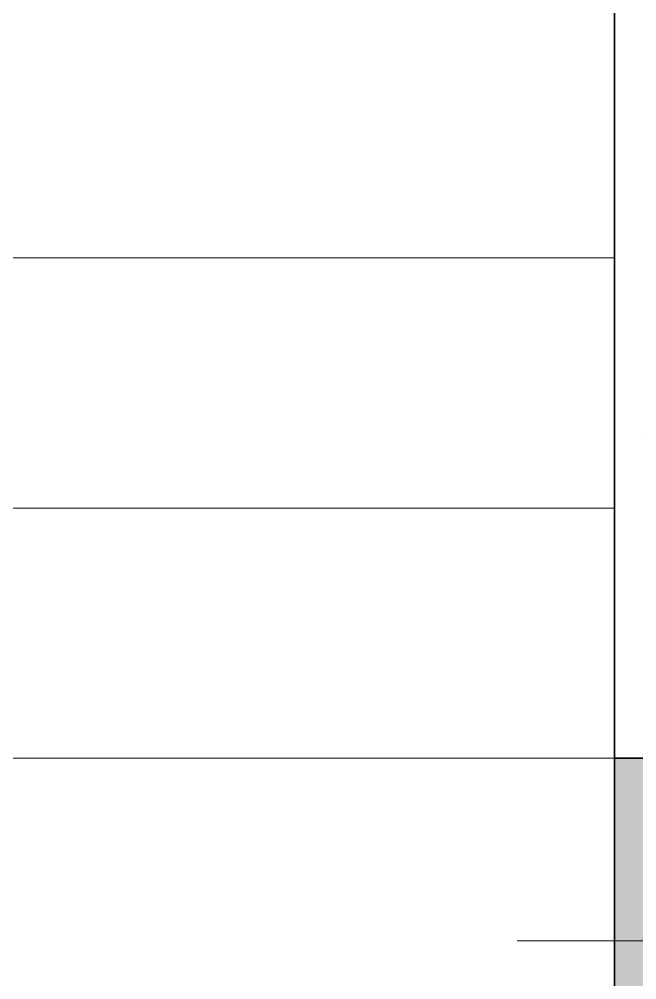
# Model space of a CAD drawing. Header units: millimetres. Extents: x -6000 to 13299, y -11438 to 14364.
# Drawn here: x 4311 to 4818, y -293 to 496 of the extents above; entities that cross this region are included whole.
import ezdxf

# ---------------------------------------------------------------- set-up
doc = ezdxf.new("R2010")
doc.units = ezdxf.units.MM
doc.header["$MEASUREMENT"] = 0
doc.linetypes.add('Wipeout_Contour', pattern=[1000, 0, -1000])
doc.layers.add('Structural - Bearing', color=7, linetype='Continuous')
for name, color, linetype, lineweight, true_color in [('Structural - Bearing_Pen_No__160', 7, 'Continuous', 20, 0xb4a35c), ('Structural - Bearing_Pen_No__169', 7, 'Continuous', 13, 0x68b353), ('Structural - Bearing_Pen_No__28', 7, 'Continuous', 35, 0xa80f02), ('Structural - Combined_Pen_No__161', 7, 'Continuous', 13, 0x6a6a6a)]:
    doc.layers.add(name, color=color, linetype=linetype, lineweight=lineweight, true_color=true_color)
doc.layers.add('Structural - Bearing_Pen_No__20', color=1, linetype='Continuous', lineweight=0)
doc.layers.add('Structural - Bearing_Pen_No__27', color=7, linetype='Continuous', lineweight=35)

# ---------------------------------------------------------------- blocks, each defined once
blk = doc.blocks.new('Wall_1_3', base_point=(4950, 2938.62))
at = {"color": 254, "linetype": 'Wipeout_Contour', "lineweight": 0, "ltscale": 21416.500082}
blk.add_wipeout([(4800, 2938.62), (4800, -111.38), (5100, -111.38), (5100, 2938.62)], dxfattribs=at).dxf.layer = 'Structural - Bearing'
at = {"layer": 'Structural - Bearing_Pen_No__169', "linetype": 'Continuous'}
h = blk.add_hatch(dxfattribs=at)
h.set_pattern_fill('Lightweight_Concrete_0003', color=256, style=0, pattern_type=2)
h.set_pattern_definition([(0, (0, 0), (0, 779.42), [48.75, -401.25]), (0, (225, 389.7), (0, 779.42), [48.75, -401.25]), (60, (0, 0), (-675, 389.71), [48.75, -401.25]), (60, (450, 0), (-675, 389.71), [48.75, -401.25]), (120, (48.75, 0), (675, 389.71), [48.75, -401.25]), (120, (498.75, 0), (675, 389.71), [48.75, -401.25]), (0, (0, 75), (0, 150), [0, -150, 0, -225]), (45, (75, 75), (-106.066, 106.066), [0, -112.5, 0, -187.5])])
h.paths.add_polyline_path([(4800, 2938.62), (4800, -111.38), (5100, -111.38), (5100, 2938.62)])
at = {"layer": 'Structural - Bearing_Pen_No__27', "linetype": 'Continuous', "flags": 128}
for points in [[(4800, 2938.62), (4800, -111.38)], [(4800, -111.38), (5100, -111.38)]]:
    blk.add_lwpolyline(points, dxfattribs=at)
blk = doc.blocks.new('Column_7_3', base_point=(4950, -261.38))
at = {"layer": 'Structural - Bearing_Pen_No__160', "linetype": 'Continuous', "lineweight": 0, "true_color": 0x5a512e}
blk.add_hatch(color=59, dxfattribs=at).paths.add_polyline_path([(4800, -411.38), (5100, -411.38), (5100, -111.38), (4800, -111.38)])
at = {"layer": 'Structural - Bearing_Pen_No__20', "linetype": 'Continuous'}
for p, q in [((4950, -181.38), (4950, -31.38)), ((4870, -261.38), (4720, -261.38)), ((5030, -261.38), (5180, -261.38)), ((4950, -341.38), (4950, -491.38))]:
    blk.add_line(p, q, dxfattribs=at)
blk.add_point((4950, -261.38), dxfattribs=at)
at = {"layer": 'Structural - Bearing_Pen_No__28', "linetype": 'Continuous'}
for p, q in [((4800, -111.38), (4800, -411.38)), ((5100, -411.38), (5100, -111.38))]:
    blk.add_line(p, q, dxfattribs=at)
blk = doc.blocks.new('Stair U-Shape 17')
at = {"layer": 'Structural - Combined_Pen_No__161', "linetype": 'Continuous'}
for p, q in [((0, 1200), (0, 0)), ((205.56, 1200), (205.56, 0)), ((411.11, 1200), (411.11, 0)), ((0, 0), (1233.33, 0))]:
    blk.add_line(p, q, dxfattribs=at)
at = {"layer": 'Structural - Combined_Pen_No__161'}
for tag, p in [('topJunctionType_001', (225.83, 1384.8)), ('topJunctionType_001', (431.39, 1384.8)), ('topJunctionType_001', (636.95, 1384.8)), ('topJunctionType_001', (842.5, 1384.8)), ('topJunctionType_001', (1048.06, 1384.8)), ('topJunctionType_001', (1253.61, 1384.8)), ('topJunctionType_001', (1459.17, 1384.8)), ('topJunctionType_001', (1664.72, 1384.8)), ('topJunctionType_001', (1870.28, 1384.8)), ('nStartNumbering_001', (-20.28, 1115.2)), ('nStartNumbering_001', (185.28, 1104.1)), ('nStartNumbering_001', (390.83, 1105.9)), ('nStartNumbering_001', (802.14, 1105.8)), ('nStartNumbering_001', (1007.5, 1105.2)), ('nStartNumbering_001', (1213.25, 1106.6)), ('nStartNumbering_001', (1418.61, 1105.7)), ('nStartNumbering_001', (1624.17, 1105.8)), ('nStartNumbering_001', (596.59, 1101.8))]:
    blk.add_attdef(tag, p, '', height=1, dxfattribs=at)

msp = doc.modelspace()

# ---------------------------------------------------------------- block references
at = {"layer": 'Structural - Bearing'}
msp.add_blockref('Wall_1_3', (4950, 2938.623), dxfattribs=at)

# ---------------------------------------------------------------- next in the draw order: block references
at = {"layer": 'Structural - Bearing', "color": 14, "lineweight": 35, "true_color": 0xa80f02}
msp.add_blockref('Column_7_3', (4950, -261.377), dxfattribs=at)
at = {"layer": 'Structural - Combined_Pen_No__161', "linetype": 'Continuous', "zscale": 1000, "rotation": 90}
msp.add_blockref('Stair U-Shape 17', (4800, -111.377), dxfattribs=at)

doc.saveas('drawing.dxf')
